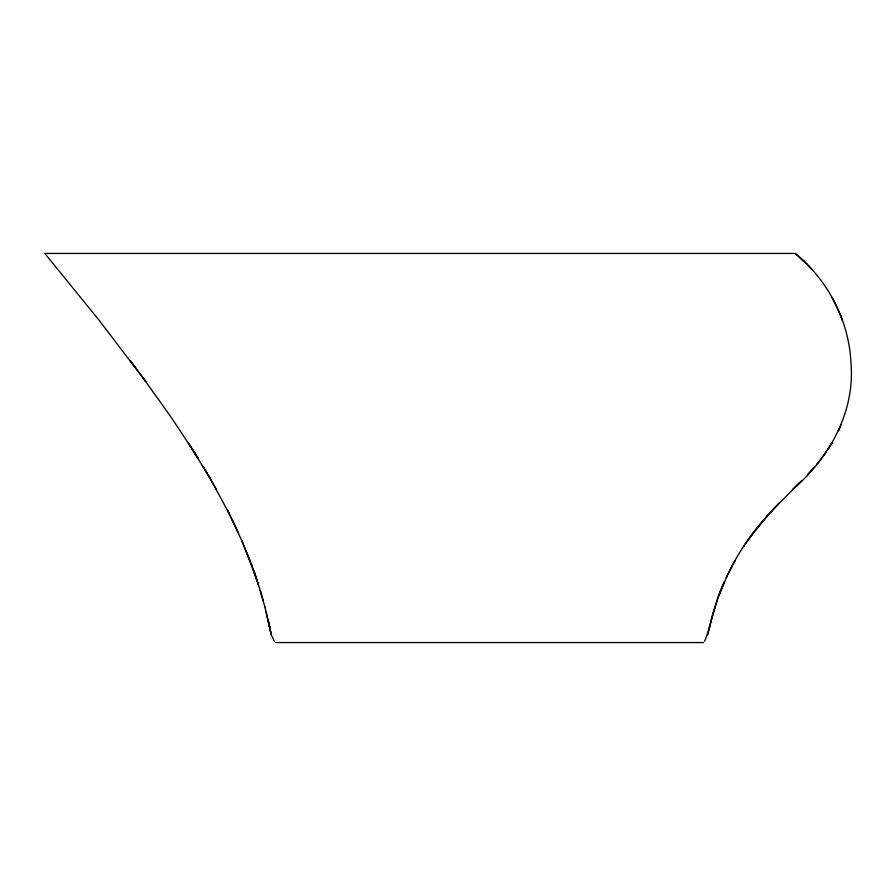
<?xml version="1.0" encoding="UTF-8"?>
<svg xmlns="http://www.w3.org/2000/svg" width="896" height="896" viewBox="0 0 896 896"><rect width="100%" height="100%" fill="white"/><g stroke="black" fill="none" stroke-linecap="round" stroke-linejoin="round"><path stroke-width="1.34" d="M704.637 641.245C712.365 622.082 714.806 600.432 724.461 581.65L719.454 593.97M707.728 634.939L712.062 616.773L717.786 598.539L727.149 575.714L734.955 560.56L726.309 577.539L728.246 573.44M708.826 629.843L710.013 624.736M711.301 619.618L714.75 607.634M801.741 480.525L792.534 489.686C828.968 458.382 855.21 412.238 850.976 363.026C849.061 320.701 827.96 280.168 795.222 253.445L44.8 253.445L99.109 320.253L145.802 381.629L130.122 360.472L136.864 369.522M841.019 424.917L838.432 430.774L839.81 427.706M730.274 569.341L732.402 565.253M734.619 561.165C746.458 539.795 761.925 520.677 778.994 503.272L770.314 512.467L799.445 482.81M828.666 448.381L831.97 443.038L821.845 457.923M744.027 545.731L743.534 546.459L754.376 531.306L772.43 510.16M747.981 539.941L767.67 515.368M824.04 454.989L825.037 453.678M816.939 464.061L821.117 458.898M807.755 474.264L814.71 466.614M811.306 470.445L812.482 469.168M275.475 642.555L703.506 642.555M795.178 253.445L807.016 264.309M799.389 257.062L804.418 261.71M803.32 260.68L812.09 269.674L808.55 265.854M142.509 377.104L171.976 418.466L196.045 454.989L198.442 458.898L188.395 443.038L210 478.106L229.544 514.326M274.366 641.267L271.286 634.883L264.566 605.674M210 478.106L203.179 466.614L216.552 489.686M832.037 297.36L839.888 313.634M834.344 301.661L835.072 303.016M255.674 576.352L242.469 542.114L227.472 510.16L238.638 533.456M232.658 520.632L237.675 531.306M241.517 539.941L252.213 566.608L251.541 564.76L258.462 584.819L254.083 571.67L261.262 593.947M247.038 553L250.667 562.33M253.646 570.539L257.286 581.045M260.243 590.419L265.082 607.634M260.68 591.987L263.234 600.79L262.965 599.816M266.09 611.531L271.286 634.883L268.419 621.286L269.909 628.085L268.867 623.235M196.045 454.989L193.514 451.035L196.011 454.989M841.187 316.926L840.258 314.451L842.408 320.253L841.187 316.926"/></g></svg>
